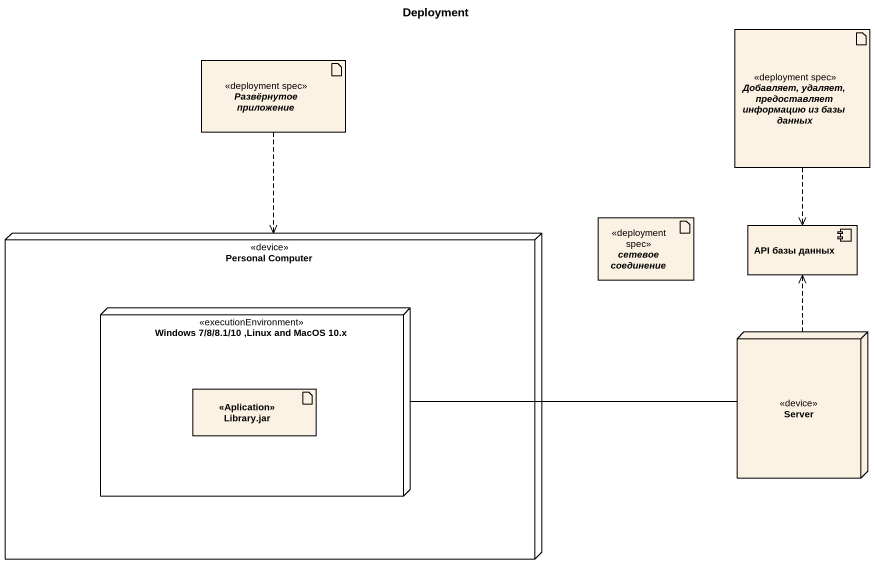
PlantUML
@startuml
title Deployment
artifact "Добавляет, удаляет, предоставляет информацию из базы данных" as Добавляет_удаляет <<deployment spec>>
artifact "Развёрнутое приложение" as Развёрнутое_приложение <<deployment spec>>
node "Personal Computer" as Personal_Computer <<device>> {
  node "Windows 7/8/8.1/10 ,Linux and MacOS 10.x" as Windows_7_8_8_1_10_Linux <<executionEnvironment>> {
    artifact "<<Aplication>> Library.jar" as Aplication_Library_jar
  }
}
artifact "сетевое соединение" as сетевое_соединение <<deployment spec>>
component "API базы данных" as API_базы_данных
node Server <<device>>
Добавляет_удаляет ..> API_базы_данных
Развёрнутое_приложение ..> Personal_Computer
Windows_7_8_8_1_10_Linux -right- Server
Server .up.> API_базы_данных
@enduml
